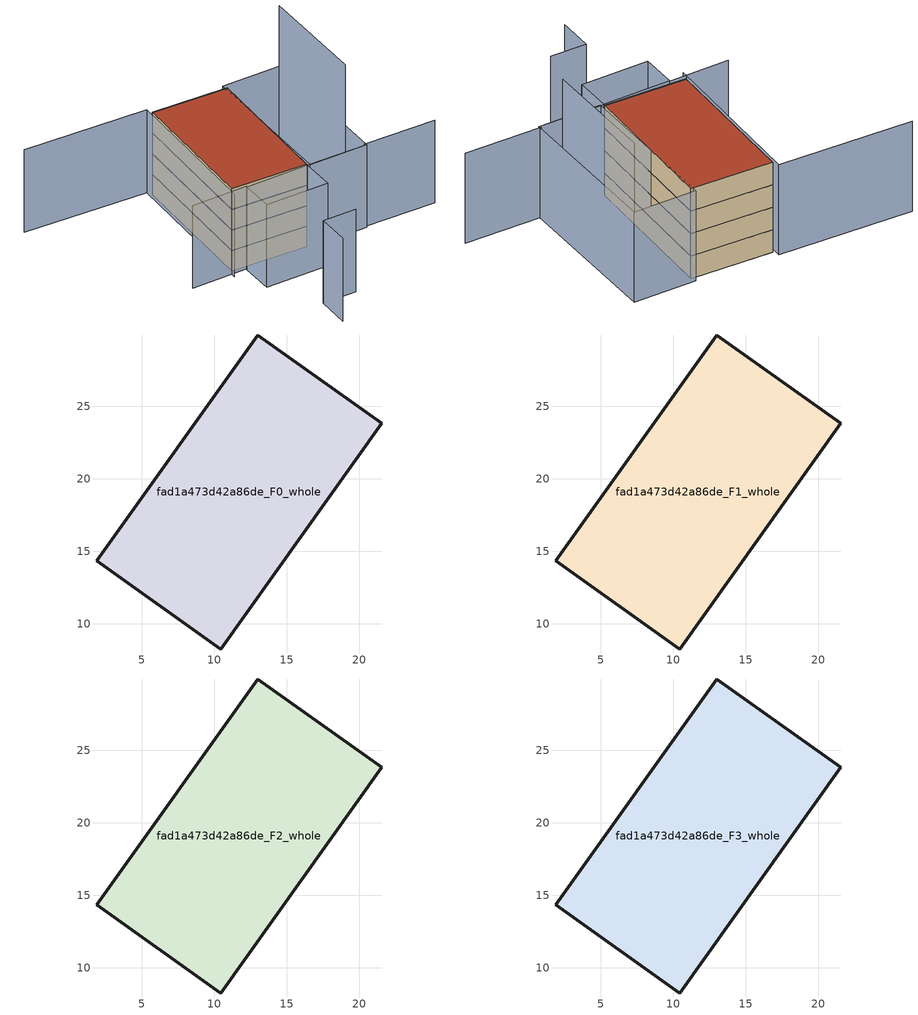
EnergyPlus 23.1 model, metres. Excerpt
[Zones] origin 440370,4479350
fad1a473d42a86de_F0_whole
 floor ground (EU_floor_Construction): 10.44,8.27 21.53,23.83 12.98,29.91 1.91,14.36 z0
 wall outside (EU_wall_Construction): 1.91,14.36 12.98,29.91 21.53,23.83 10.44,8.27 1.91,14.36 z0:3
fad1a473d42a86de_F1_whole
 floor to fad1a473d42a86de_F0_whole (EU_floor_Construction): 10.44,8.27 21.52,23.83 12.98,29.91 1.9,14.36 z3
 wall outside (EU_wall_Construction): 1.91,14.36 12.98,29.91 21.53,23.83 10.44,8.27 1.91,14.36 z3:6
fad1a473d42a86de_F2_whole
 floor to fad1a473d42a86de_F1_whole (EU_floor_Construction): 10.44,8.27 21.52,23.83 12.98,29.91 1.9,14.36 z6
 wall outside (EU_wall_Construction): 1.91,14.36 12.98,29.91 21.53,23.83 10.44,8.27 1.91,14.36 z6:9
fad1a473d42a86de_F3_whole
 floor to fad1a473d42a86de_F2_whole (EU_floor_Construction): 10.44,8.27 21.52,23.83 12.98,29.91 1.9,14.36 z9
 wall outside (EU_wall_Construction): 1.91,14.36 12.98,29.91 21.53,23.83 10.44,8.27 1.91,14.36 z9:12
 roof outside (EU_roof_Construction): 21.53,23.83 10.44,8.27 1.91,14.36 12.98,29.91 z12
shading: 10.29,8.19 17.28,3.43 / -2.31,-2.24 0.22,1.51 / 0.22,1.51 4.04,-1.07 / -3.33,17.14 3.12,12.93 / -0.71,40.6 13.16,30.72 / 13.16,30.72 0.97,13.62 / 17.22,3.74 25.42,-1.83 / 3.01,12.88 10.25,8.13 / 10.25,8.13 7.77,4.34 / 7.77,4.34 0.52,9.1 / 0.52,9.1 3.01,12.88 / 10.58,7.89 21.63,24.49 / 21.63,24.49 28.33,20.03 / 28.33,20.03 17.28,3.43 / 17.28,3.43 10.58,7.89 z0:12; 19.75,7.45 28.02,19.87 z0:21
[Building]
EU S2 Campaign: North Axis=0; Terrain=City; Solar Distribution=FullExterior
[Site:Location]
Madrid: Latitude=40.5; Longitude=-3.5; Time Zone=1; Elevation=609
[SizingPeriod:WeatherFileDays]
AnnualSizingPeriod: Begin Month=1; Begin Day of Month=1; End Month=12; End Day of Month=31; Day of Week for Start Day=Monday; Use Weather File Daylight Saving Period=No; Use Weather File Rain and Snow Indicators=No
[MATERIAL]
EU_InternalMass_Material: Roughness=MediumRough; Thickness=0.1; Conductivity=1; Density=1800; Specific Heat=900; Thermal Absorptance=0.9; Solar Absorptance=0.7; Visible Absorptance=0.7
[MATERIAL:NOMASS] Roughness=MediumRough; Thermal Absorptance=0.9; Solar Absorptance=0.7; Visible Absorptance=0.7
Name | Thermal Resistance
EU_wall_NoMass | 0.459673
EU_roof_NoMass | 0.495815
EU_floor_NoMass | 0.788942
[CONSTRUCTION]
EU_wall_Construction: EU_wall_NoMass
EU_roof_Construction: EU_roof_NoMass
EU_floor_Construction: EU_floor_NoMass
EU_InternalMass_Construction: EU_InternalMass_Material
[ZONE] Type=1; Multiplier=1; Ceiling Height=autocalculate; Volume=600.714; Floor Area=autocalculate; Part of Total Floor Area=Yes
fad1a473d42a86de_F0_whole; fad1a473d42a86de_F1_whole; fad1a473d42a86de_F2_whole; fad1a473d42a86de_F3_whole
[INTERNALMASS] Construction=EU_InternalMass_Construction; Surface Area=200.238
Name | Zone or ZoneList
fad1a473d42a86de_F0_whole_EU_InternalMass | fad1a473d42a86de_F0_whole
fad1a473d42a86de_F1_whole_EU_InternalMass | fad1a473d42a86de_F1_whole
fad1a473d42a86de_F2_whole_EU_InternalMass | fad1a473d42a86de_F2_whole
fad1a473d42a86de_F3_whole_EU_InternalMass | fad1a473d42a86de_F3_whole
[OTHEREQUIPMENT] Fuel Type=Electricity; Design Level Calculation Method=Watts/Area; Power per Zone Floor Area=1; Fraction Latent=0; Fraction Radiant=0; Fraction Lost=0; Carbon Dioxide Generation Rate=0; EndUse Subcategory=EU_Step8_InternalGains
Name | Zone or ZoneList or Space or SpaceList | Schedule
EU_Step8_InternalGain_fad1a473d42a86de_F0_whole_f000 | fad1a473d42a86de_F0_whole | EU_Step8_GainSchedule_fad1a473d42a86de_F0_whole_f000
EU_Step8_InternalGain_fad1a473d42a86de_F1_whole_f000 | fad1a473d42a86de_F1_whole | EU_Step8_GainSchedule_fad1a473d42a86de_F1_whole_f000
EU_Step8_InternalGain_fad1a473d42a86de_F2_whole_f000 | fad1a473d42a86de_F2_whole | EU_Step8_GainSchedule_fad1a473d42a86de_F2_whole_f000
EU_Step8_InternalGain_fad1a473d42a86de_F3_whole_f000 | fad1a473d42a86de_F3_whole | EU_Step8_GainSchedule_fad1a473d42a86de_F3_whole_f000
[ZONEVENTILATION:DESIGNFLOWRATE] Schedule=EU_AlwaysOn; Design Flow Rate Calculation Method=AirChanges/Hour; Air Changes per Hour=0.719161; Ventilation Type=Natural; Fan Pressure Rise=0; Fan Total Efficiency=1; Constant Term Coefficient=1; Temperature Term Coefficient=0; Velocity Term Coefficient=0; Velocity Squared Term Coefficient=0; Minimum Indoor Temperature=-100; Maximum Indoor Temperature=100; Delta Temperature=-100; Minimum Outdoor Temperature=-100; Maximum Outdoor Temperature=100; Maximum Wind Speed=40
Name | Zone or ZoneList or Space or SpaceList
EU_ConstantAir_fad1a473d42a86de_F0_whole | fad1a473d42a86de_F0_whole
EU_ConstantAir_fad1a473d42a86de_F1_whole | fad1a473d42a86de_F1_whole
EU_ConstantAir_fad1a473d42a86de_F2_whole | fad1a473d42a86de_F2_whole
EU_ConstantAir_fad1a473d42a86de_F3_whole | fad1a473d42a86de_F3_whole
[HVACTEMPLATE:THERMOSTAT] Constant Heating Setpoint=20; Constant Cooling Setpoint=50
EU_HeatOnly_fad1a473d42a86de_F0_whole; EU_HeatOnly_fad1a473d42a86de_F1_whole; EU_HeatOnly_fad1a473d42a86de_F2_whole; EU_HeatOnly_fad1a473d42a86de_F3_whole
[HVACTEMPLATE:ZONE:IDEALLOADSAIRSYSTEM] System Availability Schedule=EU_AlwaysOn; Maximum Heating Supply Air Temperature=50; Minimum Cooling Supply Air Temperature=13; Maximum Heating Supply Air Humidity Ratio=0.0156; Minimum Cooling Supply Air Humidity Ratio=0.0077; Heating Limit=NoLimit; Cooling Limit=NoLimit; Heating Availability Schedule=EU_AlwaysOn; Cooling Availability Schedule=EU_CoolingOff; Dehumidification Control Type=ConstantSensibleHeatRatio; Cooling Sensible Heat Ratio=0.7; Dehumidification Setpoint=60; Humidification Control Type=None; Humidification Setpoint=30; Outdoor Air Method=None; Outdoor Air Flow Rate per Person=0.00944; Outdoor Air Flow Rate per Zone Floor Area=0; Outdoor Air Flow Rate per Zone=0; Demand Controlled Ventilation Type=None; Outdoor Air Economizer Type=NoEconomizer; Heat Recovery Type=None; Sensible Heat Recovery Effectiveness=0.7; Latent Heat Recovery Effectiveness=0.65
Name | Template Thermostat
fad1a473d42a86de_F0_whole | EU_HeatOnly_fad1a473d42a86de_F0_whole
fad1a473d42a86de_F1_whole | EU_HeatOnly_fad1a473d42a86de_F1_whole
fad1a473d42a86de_F2_whole | EU_HeatOnly_fad1a473d42a86de_F2_whole
fad1a473d42a86de_F3_whole | EU_HeatOnly_fad1a473d42a86de_F3_whole
[SIZING:ZONE] Zone Cooling Design Supply Air Temperature Input Method=SupplyAirTemperature; Zone Cooling Design Supply Air Temperature=13; Zone Heating Design Supply Air Temperature Input Method=SupplyAirTemperature; Zone Heating Design Supply Air Temperature=50; Zone Cooling Design Supply Air Humidity Ratio=0.008; Zone Heating Design Supply Air Humidity Ratio=0.008; Cooling Design Air Flow Method=DesignDay; Cooling Design Air Flow Rate=0; Cooling Minimum Air Flow per Zone Floor Area=0.000762; Cooling Minimum Air Flow=0; Cooling Minimum Air Flow Fraction=0.2; Heating Design Air Flow Method=DesignDay; Heating Design Air Flow Rate=0; Heating Maximum Air Flow per Zone Floor Area=0.002032; Heating Maximum Air Flow=0.141576; Heating Maximum Air Flow Fraction=0.3; Account for Dedicated Outdoor Air System=No; Dedicated Outdoor Air System Control Strategy=NeutralSupplyAir; Dedicated Outdoor Air Low Setpoint Temperature for Design=autosize; Dedicated Outdoor Air High Setpoint Temperature for Design=autosize; Zone Load Sizing Method=Sensible Load Only No Latent Load; Zone Latent Cooling Design Supply Air Humidity Ratio Input Method=HumidityRatioDifference; Zone Cooling Design Supply Air Humidity Ratio Difference=0.005; Zone Latent Heating Design Supply Air Humidity Ratio Input Method=HumidityRatioDifference; Zone Humidification Design Supply Air Humidity Ratio Difference=0.005
fad1a473d42a86de_F0_whole; fad1a473d42a86de_F1_whole; fad1a473d42a86de_F2_whole; fad1a473d42a86de_F3_whole
[SCHEDULE:CONSTANT]
Name | Hourly Value
EU_AlwaysOn | 1
EU_CoolingOff | 0
[SCHEDULE:FILE] Column Number=1; Rows to Skip at Top=0; Number of Hours of Data=8760; Column Separator=Comma; Interpolate to Timestep=No; Minutes per Item=60; Adjust Schedule for Daylight Savings=Yes
Name | File
EU_Step8_GainSchedule_fad1a473d42a86de_F0_whole_f000 | ../../schedules/fad1a473d42a86de/fad1a473d42a86de_F0_whole_f000_gain.csv
EU_Step8_GainSchedule_fad1a473d42a86de_F1_whole_f000 | ../../schedules/fad1a473d42a86de/fad1a473d42a86de_F1_whole_f000_gain.csv
EU_Step8_GainSchedule_fad1a473d42a86de_F2_whole_f000 | ../../schedules/fad1a473d42a86de/fad1a473d42a86de_F2_whole_f000_gain.csv
EU_Step8_GainSchedule_fad1a473d42a86de_F3_whole_f000 | ../../schedules/fad1a473d42a86de/fad1a473d42a86de_F3_whole_f000_gain.csv
